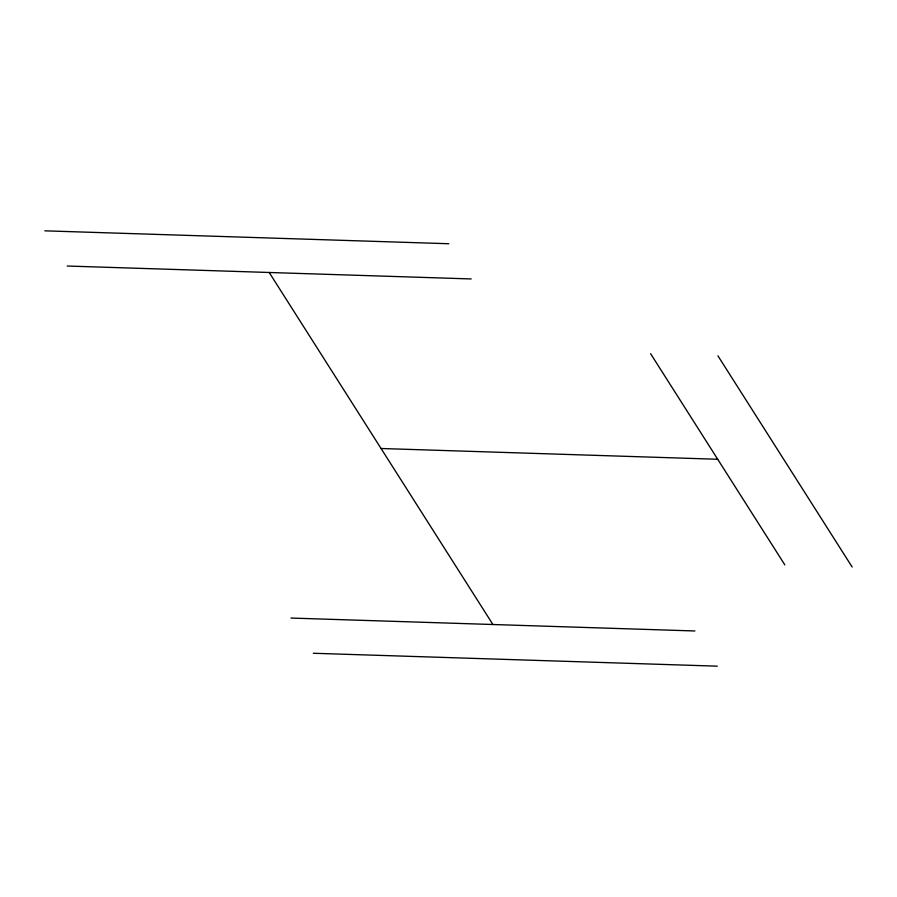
<?xml version="1.0" encoding="UTF-8"?>
<svg xmlns="http://www.w3.org/2000/svg" width="897" height="897" viewBox="0 0 897 897"><rect width="100%" height="100%" fill="white"/><g stroke="black" fill="none" stroke-linecap="round" stroke-linejoin="round"><path stroke-width="1.35" d="M44.85 230.832L448.814 243.737M67.219 266.028L471.183 278.945M381.068 448.5L717.701 459.264M290.942 618.055L694.917 630.972M313.322 653.263L717.286 666.168M717.914 355.806L852.15 567.016M650.583 353.653L784.819 564.863M269.201 272.486L492.924 624.514"/></g></svg>
